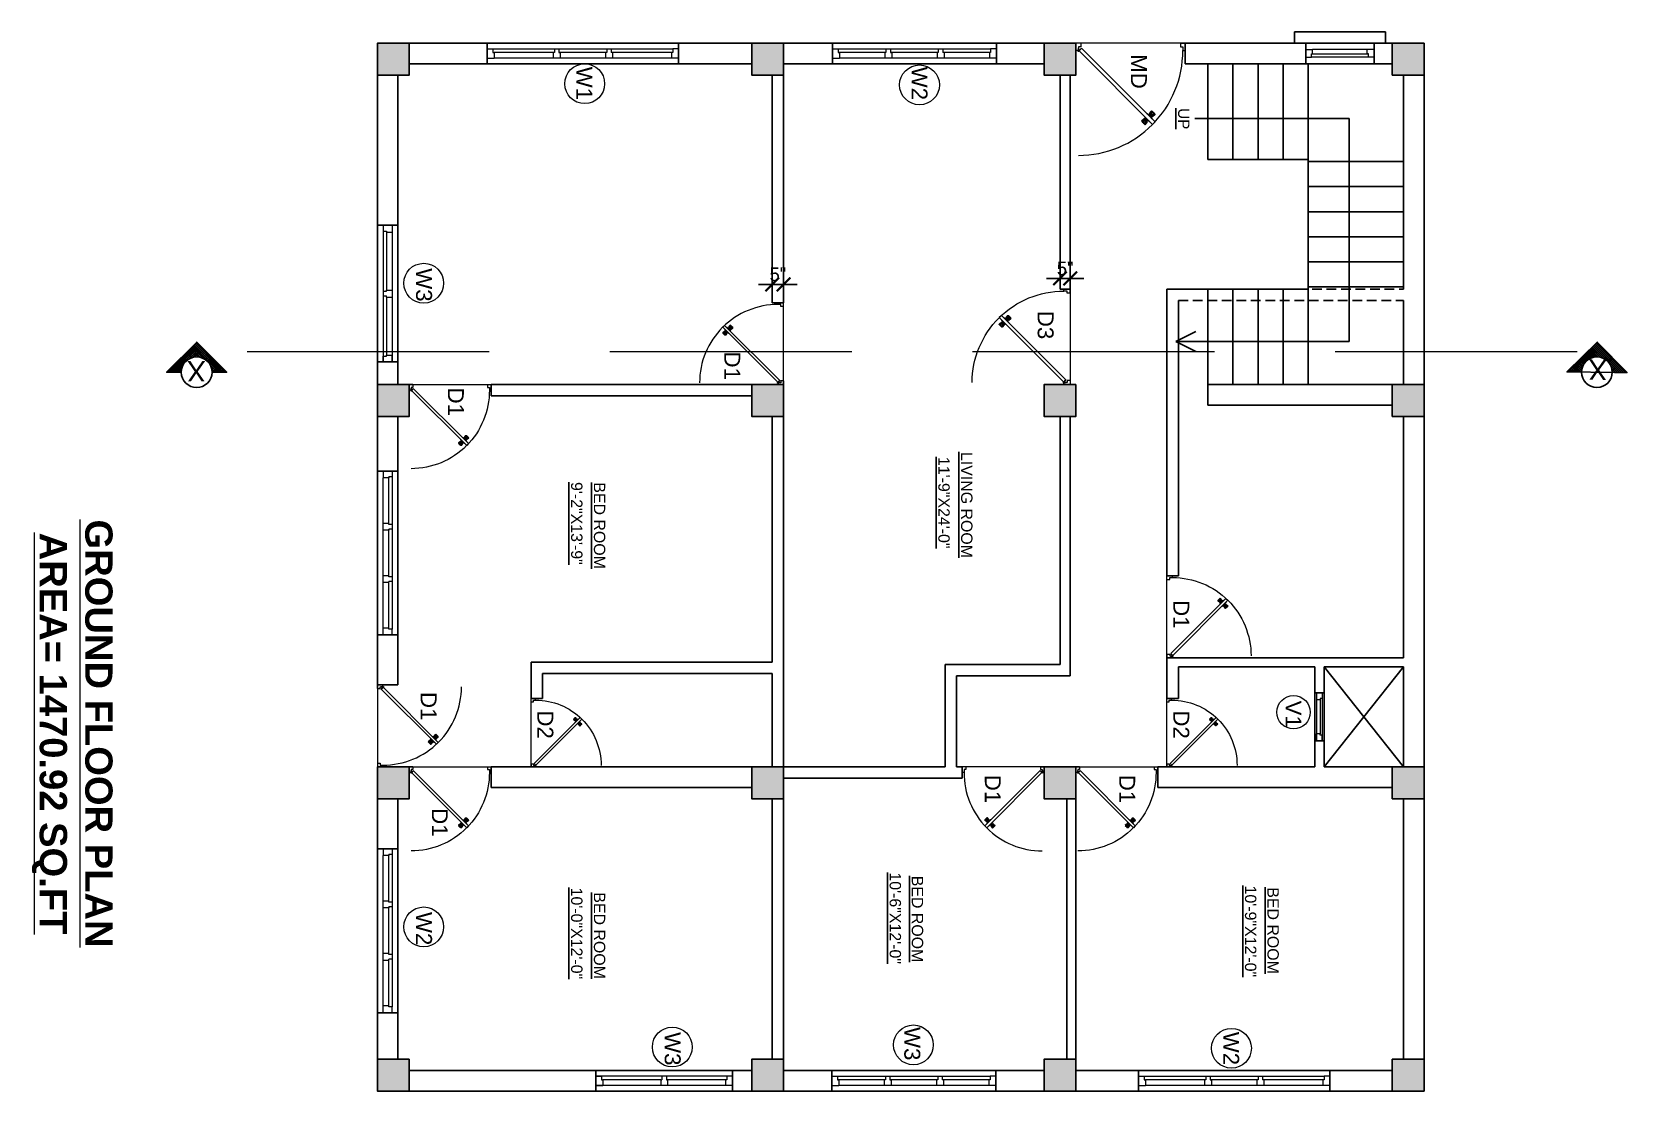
# Model space of a CAD drawing. Header units: inches. Extents: x 1397 to 20304, y -27267 to -746.
# Drawn here: x 18071 to 18772, y -20070 to -19605 of the extents above; entities that cross this region are included whole.
import ezdxf

# ---------------------------------------------------------------- set-up
doc = ezdxf.new("R2010")
doc.units = ezdxf.units.IN
doc.header["$LTSCALE"] = 17
doc.header["$MEASUREMENT"] = 0
doc.linetypes.add('21_FP_00$0$HIDDEN', pattern=[0.375, 0.25, -0.125])
doc.linetypes.add('PHANTOM2', pattern=[1.25, 0.625, -0.125, 0.125, -0.125, 0.125, -0.125])
for name, color, linetype, lineweight in [('25 BOT BAR', 12, 'Continuous', 25), ('aa_section_line', 2, 'PHANTOM2', 13), ('DOOR & WIN', 1, 'Continuous', 25), ('OUTLINE', 1, 'Continuous', 25), ('PUERTAS', 7, 'Continuous', 9), ('TEXT', 231, 'Continuous', 20), ('WINDOW FRAME PLAN', 162, 'Continuous', 18)]:
    doc.layers.add(name, color=color, linetype=linetype, lineweight=lineweight)
doc.layers.add('A-Sect-Iden', color=111, linetype='Continuous')
doc.styles.add('ARCHITECTURE', font='stylu.ttf')
doc.styles.add('DIMTEXT', font='arial.ttf', dxfattribs={"height": 6})
doc.styles.add('HEADING', font='swissel.ttf')
doc.dimstyles.new('8 SCALE', dxfattribs={"dimscale": 0, "dimtxt": 6, "dimasz": 6, "dimexe": 8, "dimexo": 8, "dimgap": 1.25, "dimtad": 1, "dimdec": 0, "dimzin": 3, "dimdsep": 46, "dimlunit": 4, "dimtxsty": 'ARCHITECTURE', "dimblk": 'ARCHTICK', "dimcen": 8, "dimdle": 8, "dimclrd": 5, "dimclre": 5, "dimclrt": 7, "dimadec": 0, "dimazin": 0, "dimtfac": 0.75, "dimtdec": 0, "dimtix": 1, "dimtmove": 2, "dimatfit": 3, "dimldrblk": 'ARCHTICK', "dimfxl": 8, "dimfxlon": 1, "dimtolj": 1, "dimtzin": 0, "dimlwd": -1, "dimlwe": -1, "dimarcsym": 0})

# ---------------------------------------------------------------- blocks, each defined once
blk = doc.blocks.new('DFFDFD')
at = {"layer": 'DOOR & WIN'}
for p, q in [((-13646.78, -2252.33), (-13646.78, -2168.33)), ((-13637.78, -2168.33), (-13646.78, -2168.33)), ((-13637.78, -2168.33), (-13637.78, -2252.33)), ((-13637.78, -2252.33), (-13646.78, -2252.33)), ((-13637.78, -2252.33), (-13646.78, -2252.33))]:
    blk.add_line(p, q, dxfattribs=at)
at = {"layer": 'WINDOW FRAME PLAN'}
for p, q in [((-13644.28, -2168.33), (-13644.28, -2170.83)), ((-13644.28, -2249.83), (-13644.28, -2170.83)), ((-13644.28, -2170.83), (-13642.78, -2170.83)), ((-13642.78, -2170.83), (-13642.78, -2171.33)), ((-13642.78, -2171.33), (-13642.78, -2197.83)), ((-13642.78, -2171.33), (-13640.28, -2171.33)), ((-13640.28, -2168.33), (-13640.28, -2171.33)), ((-13640.28, -2171.33), (-13640.28, -2249.33)), ((-13644.28, -2197.83), (-13642.78, -2197.83)), ((-13644.28, -2199.83), (-13642.78, -2199.83)), ((-13642.78, -2197.33), (-13640.28, -2197.33)), ((-13642.78, -2199.83), (-13642.78, -2200.33)), ((-13642.78, -2199.83), (-13642.78, -2220.83)), ((-13642.78, -2200.33), (-13640.28, -2200.33)), ((-13644.28, -2220.83), (-13642.78, -2220.83)), ((-13642.78, -2220.33), (-13640.28, -2220.33)), ((-13642.78, -2220.83), (-13642.78, -2220.33)), ((-13644.28, -2222.83), (-13642.78, -2222.83)), ((-13642.78, -2222.83), (-13642.78, -2249.33)), ((-13642.78, -2223.33), (-13640.28, -2223.33)), ((-13644.28, -2252.33), (-13644.28, -2249.83)), ((-13644.28, -2249.83), (-13642.78, -2249.83)), ((-13642.78, -2249.33), (-13640.28, -2249.33)), ((-13642.78, -2249.83), (-13642.78, -2249.33)), ((-13640.28, -2252.33), (-13640.28, -2249.33))]:
    blk.add_line(p, q, dxfattribs=at)
blk = doc.blocks.new('3ft')
at = {"layer": 'PUERTAS', "color": 6}
for p, q in [((1.01, 2.52), (25.23, 26.74)), ((26.05, 25.92), (1.77, 1.64)), ((26.05, 25.92), (25.23, 26.74)), ((0, 2.4), (0, 0)), ((0.72, 2.4), (0, 2.4)), ((1.6, 0), (0, 0)), ((0.72, 1.52), (0.72, 2.44)), ((0.8, 1.52), (0.72, 1.52)), ((0.8, 1.52), (0.8, 2.41)), ((0.8, 1.2), (0.8, 1.52)), ((1.6, 1.2), (0.8, 1.2)), ((1.57, 1.84), (0.94, 2.47)), ((1.63, 1.89), (0.97, 2.55)), ((1.63, 1.89), (1.57, 1.84)), ((1.77, 1.64), (1.57, 1.84)), ((1.6, 0), (1.6, 1.2)), ((34.4, 0), (34.4, 1.2)), ((34.4, 1.2), (35.2, 1.2)), ((34.4, 0), (36, 0)), ((35.2, 1.2), (35.2, 2.4)), ((35.2, 2.4), (36, 2.4)), ((36, 0), (36, 2.4))]:
    blk.add_line(p, q, dxfattribs=at)
at = {"layer": 'PUERTAS', "color": 8}
for p, q in [((22.57, 24.94), (21.65, 25.68)), ((22.63, 24.99), (21.69, 25.75)), ((22.74, 25.1), (21.84, 25.9)), ((22.13, 26.28), (21.98, 26.13)), ((22.88, 25.24), (22.01, 26.06)), ((22.13, 26.28), (22.27, 26.42)), ((22.29, 26.41), (22.27, 26.42)), ((23.16, 25.52), (22.34, 26.39)), ((23.3, 25.66), (22.5, 26.56)), ((23.41, 25.77), (22.65, 26.71)), ((22.69, 24.32), (23.02, 24.83)), ((23.46, 25.83), (22.72, 26.75)), ((22.95, 24.96), (22.84, 25.07)), ((22.98, 24.99), (22.86, 25.1)), ((23.03, 25.04), (22.91, 25.15)), ((22.91, 24.53), (23.1, 24.91)), ((23.11, 25.12), (22.99, 25.23)), ((23.13, 24.76), (23.18, 24.99)), ((23.28, 25.3), (23.17, 25.41)), ((23.36, 25.37), (23.25, 25.49)), ((23.31, 24.94), (23.28, 25.08)), ((23.41, 25.43), (23.3, 25.54)), ((23.46, 25.09), (23.32, 25.13)), ((23.44, 25.45), (23.33, 25.56)), ((23.64, 25.27), (23.41, 25.22)), ((23.87, 25.49), (23.49, 25.3)), ((24.08, 25.71), (23.57, 25.38)), ((23.63, 23.38), (24.14, 23.72)), ((23.84, 23.6), (24.22, 23.79)), ((24.07, 23.82), (24.3, 23.88)), ((24.25, 24), (24.39, 23.97)), ((24.25, 23.26), (24.99, 22.34)), ((24.27, 23.64), (24.38, 23.53)), ((24.3, 23.67), (24.41, 23.56)), ((24.3, 23.32), (25.06, 22.38)), ((24.35, 23.72), (24.46, 23.61)), ((24.4, 24.15), (24.43, 24.01)), ((24.41, 23.43), (25.2, 22.53)), ((24.43, 23.8), (24.54, 23.69)), ((24.58, 24.33), (24.52, 24.1)), ((24.55, 23.57), (25.37, 22.7)), ((24.6, 23.97), (24.72, 23.86)), ((24.8, 24.56), (24.61, 24.18)), ((25.02, 24.77), (24.68, 24.26)), ((24.68, 24.05), (24.79, 23.94)), ((24.73, 24.1), (24.85, 23.99)), ((24.76, 24.13), (24.87, 24.02)), ((24.83, 23.85), (25.7, 23.03)), ((24.97, 23.99), (25.87, 23.2)), ((25.08, 24.1), (26.02, 23.34)), ((25.14, 24.15), (26.06, 23.41)), ((25.58, 22.82), (25.43, 22.67)), ((25.58, 22.82), (25.73, 22.97)), ((25.72, 22.98), (25.73, 22.97)), ((0, 0), (36, 0))]:
    blk.add_line(p, q, dxfattribs=at)
at = {"layer": 'PUERTAS', "color": 1}
for p, q in [((21.67, 25.73), (22.17, 26.23)), ((22.49, 24.95), (21.67, 25.61)), ((21.7, 25.82), (22.14, 26.26)), ((21.73, 25.79), (21.7, 25.82)), ((22.58, 26.7), (22.14, 26.26)), ((22.67, 26.73), (22.17, 26.23)), ((22.61, 26.67), (22.58, 26.7)), ((22.6, 24.96), (23.02, 25.38)), ((22.61, 24.25), (22.92, 24.72)), ((22.62, 24.13), (22.61, 24.14)), ((22.7, 25.07), (22.71, 25.06)), ((23.45, 25.91), (22.79, 26.73)), ((22.82, 25.06), (23.08, 25.32)), ((22.94, 24.95), (22.83, 25.07)), ((22.92, 24.72), (22.92, 24.72)), ((22.93, 24.94), (23.19, 25.21)), ((22.93, 24.84), (22.93, 24.83)), ((23.44, 25.81), (23.02, 25.38)), ((23.34, 25.58), (23.08, 25.32)), ((23.46, 25.47), (23.19, 25.21)), ((23.33, 25.7), (23.34, 25.69)), ((23.45, 25.46), (23.33, 25.57)), ((23.44, 23.31), (23.45, 23.3)), ((23.56, 23.3), (24.03, 23.61)), ((23.57, 25.47), (23.57, 25.47)), ((24.15, 25.79), (23.68, 25.48)), ((23.68, 25.48), (23.68, 25.48)), ((24.03, 23.61), (24.03, 23.62)), ((24.14, 23.62), (24.14, 23.62)), ((24.25, 23.62), (24.51, 23.89)), ((24.27, 25.78), (24.26, 25.79)), ((24.26, 23.29), (24.69, 23.71)), ((24.26, 23.63), (24.37, 23.52)), ((24.26, 23.18), (24.92, 22.37)), ((24.37, 23.52), (24.63, 23.77)), ((24.37, 23.4), (24.37, 23.4)), ((24.78, 24.15), (24.51, 23.89)), ((24.89, 24.03), (24.63, 23.77)), ((25.11, 24.14), (24.69, 23.71)), ((24.77, 24.14), (24.88, 24.03)), ((24.79, 24.38), (24.78, 24.37)), ((24.78, 24.26), (24.78, 24.26)), ((25.1, 24.84), (24.79, 24.38)), ((25, 24.03), (25, 24.03)), ((25.04, 22.36), (25.54, 22.86)), ((25.09, 24.96), (25.1, 24.95)), ((25.1, 22.42), (25.13, 22.39)), ((25.13, 22.39), (25.57, 22.83)), ((25.22, 24.14), (26.03, 23.48)), ((26.04, 23.37), (25.54, 22.86)), ((26.01, 23.27), (25.57, 22.83)), ((25.98, 23.3), (26.01, 23.27))]:
    blk.add_line(p, q, dxfattribs=at)
at = {"layer": 'PUERTAS', "color": 2}
for p, q in [((21.99, 26.11), (21.98, 26.13)), ((25.42, 22.68), (25.43, 22.67))]:
    blk.add_line(p, q, dxfattribs=at)
at = {"layer": 'PUERTAS', "color": 6}
for radius in [0.155, 0.0752]:
    blk.add_circle((0.82, 2.56), radius, dxfattribs=at)
blk.add_arc((0.82, 2.56), 34.38, 359.72845, 90.03333, dxfattribs=at)
at = {"layer": 'PUERTAS', "color": 1}
for centre, start, end in [((22.54, 25.01), 231.07637, 315), ((22.67, 24.2), 135, 225), ((22.73, 26.68), 38.92363, 135), ((22.77, 25.12), 225, 315), ((22.99, 24.89), 135, 219.74275), ((22.87, 24.78), 315, 39.74275), ((23.28, 25.63), 315, 45), ((23.39, 25.86), 315, 38.92363), ((23.51, 23.36), 225, 315), ((23.51, 25.41), 50.25725, 135), ((23.62, 25.53), 230.25725, 315), ((24.09, 23.56), 50.25725, 135), ((24.2, 23.68), 230.25725, 315), ((24.2, 25.73), 45, 135), ((24.32, 23.23), 135, 218.92363), ((24.42, 23.46), 135, 225), ((24.84, 24.31), 135, 219.74275), ((24.72, 24.21), 315, 39.74275), ((24.94, 23.98), 45, 135), ((24.98, 22.42), 218.92363, 315), ((25.04, 24.89), 315, 45), ((25.17, 24.08), 51.07637, 135), ((25.98, 23.42), 315, 51.07637)]:
    blk.add_arc(centre, 0.08, start, end, dxfattribs=at)
blk = doc.blocks.new('*U2802')
at = {"color": 3, "xscale": -1}
blk.add_blockref('3ft', (42, 0), dxfattribs=at)
blk = doc.blocks.new('ffddd')
at = {"layer": 'DOOR & WIN'}
for p, q in [((-13345.31, -2388.07), (-13345.31, -2316.07)), ((-13336.31, -2316.07), (-13345.31, -2316.07)), ((-13336.31, -2316.07), (-13336.31, -2388.07)), ((-13336.31, -2388.07), (-13345.31, -2388.07)), ((-13336.31, -2388.07), (-13345.31, -2388.07))]:
    blk.add_line(p, q, dxfattribs=at)
at = {"layer": 'WINDOW FRAME PLAN'}
for p, q in [((-13342.81, -2316.07), (-13342.81, -2318.57)), ((-13342.81, -2385.57), (-13342.81, -2318.57)), ((-13342.81, -2318.57), (-13341.31, -2318.57)), ((-13341.31, -2318.57), (-13341.31, -2319.07)), ((-13341.31, -2319.07), (-13341.31, -2339.57)), ((-13341.31, -2319.07), (-13338.81, -2319.07)), ((-13338.81, -2316.07), (-13338.81, -2319.07)), ((-13338.81, -2319.07), (-13338.81, -2385.07)), ((-13342.81, -2339.57), (-13341.31, -2339.57)), ((-13341.31, -2339.07), (-13338.81, -2339.07)), ((-13342.81, -2341.57), (-13341.31, -2341.57)), ((-13341.31, -2341.57), (-13341.31, -2342.07)), ((-13341.31, -2341.57), (-13341.31, -2362.57)), ((-13341.31, -2342.07), (-13338.81, -2342.07)), ((-13341.31, -2362.07), (-13338.81, -2362.07)), ((-13341.31, -2362.57), (-13341.31, -2362.07)), ((-13342.81, -2362.57), (-13341.31, -2362.57)), ((-13342.81, -2364.57), (-13341.31, -2364.57)), ((-13341.31, -2364.57), (-13341.31, -2385.57)), ((-13341.31, -2365.07), (-13338.81, -2365.07)), ((-13342.81, -2388.07), (-13342.81, -2385.57)), ((-13342.81, -2385.57), (-13341.31, -2385.57)), ((-13341.31, -2385.07), (-13338.81, -2385.07)), ((-13341.31, -2385.57), (-13341.31, -2385.07)), ((-13338.81, -2388.07), (-13338.81, -2385.07))]:
    blk.add_line(p, q, dxfattribs=at)
blk = doc.blocks.new('*U3029')
at = {"layer": 'PUERTAS', "color": 2}
for p, q in [((11.61, 30.24), (12.57, 31.2)), ((40.83, 2.94), (12.57, 31.2)), ((11.61, 30.24), (39.94, 1.92)), ((12.35, 26.47), (12.33, 26.45)), ((16.34, 30.46), (16.36, 30.48)), ((0, 0), (0, 2.8)), ((0.93, 2.8), (0, 2.8)), ((1.87, 0), (0, 0)), ((0.93, 1.4), (0.93, 2.8)), ((1.87, 1.4), (0.93, 1.4)), ((1.87, 0), (1.87, 1.4)), ((39.94, 1.92), (40.16, 2.14)), ((40.1, 2.21), (40.86, 2.97)), ((40.1, 2.21), (40.16, 2.14)), ((40.13, 0), (40.13, 1.4)), ((40.13, 1.4), (41.07, 1.4)), ((40.13, 0), (42, 0)), ((40.16, 2.14), (40.9, 2.88)), ((41.07, 1.77), (41.07, 2.81)), ((41.07, 1.4), (41.07, 1.77)), ((41.07, 1.77), (41.16, 1.77)), ((41.16, 1.77), (41.16, 2.85)), ((41.16, 2.8), (42, 2.8)), ((42, 2.8), (42, 0))]:
    blk.add_line(p, q, dxfattribs=at)
at = {"layer": 'PUERTAS', "color": 8}
for p, q in [((14.63, 30.14), (15.5, 31.21)), ((14.69, 30.07), (15.57, 31.16)), ((14.82, 29.94), (15.74, 30.99)), ((14.98, 29.77), (15.94, 30.79)), ((15.99, 30.81), (16.01, 30.83)), ((16.19, 30.65), (16.01, 30.83)), ((12.67, 28.18), (11.59, 27.31)), ((12.74, 28.12), (11.65, 27.23)), ((12.87, 27.99), (11.82, 27.06)), ((12, 26.81), (11.98, 26.79)), ((12.15, 26.62), (11.98, 26.79)), ((13.04, 27.82), (12.01, 26.87)), ((12.15, 26.62), (12.33, 26.45)), ((13.36, 27.5), (12.4, 26.48)), ((13.52, 27.34), (12.6, 26.28)), ((13.65, 27.21), (12.77, 26.11)), ((12.82, 28.9), (13.2, 28.3)), ((13.71, 27.14), (12.84, 26.06)), ((13.12, 28.15), (12.99, 28.02)), ((13.14, 28.12), (13.01, 27.99)), ((13.06, 28.65), (13.29, 28.21)), ((13.2, 28.06), (13.07, 27.93)), ((13.3, 27.97), (13.17, 27.84)), ((13.33, 28.39), (13.39, 28.12)), ((13.5, 27.76), (13.37, 27.63)), ((13.59, 27.67), (13.46, 27.54)), ((13.54, 28.18), (13.49, 28.01)), ((13.65, 27.61), (13.52, 27.48)), ((13.71, 28), (13.54, 27.96)), ((13.68, 27.58), (13.55, 27.45)), ((13.92, 27.79), (13.65, 27.86)), ((14.18, 27.53), (13.75, 27.76)), ((14.43, 27.28), (13.83, 27.67)), ((13.91, 29.99), (14.5, 29.61)), ((14.16, 29.74), (14.59, 29.52)), ((14.42, 29.48), (14.69, 29.42)), ((14.63, 29.27), (14.8, 29.31)), ((14.66, 29.69), (14.79, 29.82)), ((14.68, 29.66), (14.82, 29.79)), ((14.74, 29.6), (14.87, 29.73)), ((14.8, 29.09), (14.85, 29.26)), ((14.84, 29.51), (14.97, 29.64)), ((15.01, 28.89), (14.95, 29.16)), ((15.04, 29.3), (15.17, 29.43)), ((15.28, 28.62), (15.05, 29.06)), ((15.14, 29.21), (15.27, 29.34)), ((15.52, 28.37), (15.14, 28.97)), ((15.2, 29.15), (15.33, 29.28)), ((15.22, 29.12), (15.35, 29.25)), ((15.31, 29.45), (16.33, 30.41)), ((15.47, 29.29), (16.52, 30.21)), ((15.6, 29.16), (16.69, 30.04)), ((15.67, 29.09), (16.75, 29.96)), ((16.19, 30.65), (16.36, 30.48)), ((0, 0), (42, 0))]:
    blk.add_line(p, q, dxfattribs=at)
at = {"layer": 'PUERTAS', "color": 1}
for p, q in [((14.64, 30.23), (15.41, 31.18)), ((15.55, 31.19), (16.13, 30.6)), ((15.62, 31.12), (15.65, 31.15)), ((15.65, 31.15), (16.17, 30.63)), ((11.62, 27.26), (12.21, 26.67)), ((12.58, 28.16), (11.63, 27.4)), ((11.69, 27.19), (11.66, 27.15)), ((11.66, 27.15), (12.17, 26.64)), ((12.69, 26.12), (12.17, 26.64)), ((12.79, 26.09), (12.21, 26.67)), ((12.72, 26.16), (12.69, 26.12)), ((12.7, 28.16), (13.2, 27.66)), ((12.73, 29.12), (12.72, 29.11)), ((12.72, 28.98), (13.08, 28.44)), ((12.83, 28.03), (12.84, 28.04)), ((13.7, 27.04), (12.93, 26.09)), ((12.97, 28.04), (13.27, 27.74)), ((13.11, 28.16), (12.98, 28.03)), ((13.08, 28.44), (13.08, 28.43)), ((13.09, 28.3), (13.09, 28.3)), ((13.09, 28.17), (13.4, 27.87)), ((13.69, 27.17), (13.2, 27.66)), ((13.57, 27.43), (13.27, 27.74)), ((13.71, 27.56), (13.4, 27.87)), ((13.69, 27.57), (13.56, 27.44)), ((13.56, 27.3), (13.57, 27.3)), ((13.69, 30.08), (13.7, 30.09)), ((13.83, 30.09), (14.37, 29.73)), ((13.83, 27.55), (13.84, 27.56)), ((13.97, 27.54), (13.96, 27.55)), ((14.51, 27.19), (13.97, 27.54)), ((14.37, 29.73), (14.38, 29.72)), ((14.51, 29.72), (14.5, 29.72)), ((14.63, 29.71), (14.94, 29.41)), ((14.65, 27.2), (14.64, 27.19)), ((14.65, 30.11), (15.14, 29.61)), ((14.65, 29.7), (14.78, 29.83)), ((14.78, 29.98), (14.77, 29.97)), ((14.77, 29.84), (15.07, 29.54)), ((15.25, 29.1), (14.94, 29.41)), ((15.37, 29.24), (15.07, 29.54)), ((15.64, 29.12), (15.14, 29.61)), ((15.23, 29.11), (15.36, 29.24)), ((15.25, 28.97), (15.25, 28.97)), ((15.26, 28.84), (15.25, 28.84)), ((15.62, 28.3), (15.26, 28.84)), ((15.51, 29.24), (15.5, 29.24)), ((15.61, 28.15), (15.62, 28.16)), ((15.76, 29.11), (16.71, 29.88)), ((16.72, 30.01), (16.13, 30.6)), ((16.68, 30.12), (16.17, 30.63)), ((16.65, 30.09), (16.68, 30.12))]:
    blk.add_line(p, q, dxfattribs=at)
at = {"layer": 'PUERTAS', "color": 2}
for radius in [0.181, 0.0878]:
    blk.add_circle((41.04, 2.99), radius, dxfattribs=at)
at = {"layer": 'PUERTAS', "color": 8}
blk.add_arc((41.04, 2.99), 40.11, 89.96667, 180.27155, dxfattribs=at)
at = {"layer": 'PUERTAS', "color": 1}
for centre, start, end in [((15.48, 31.12), 45, 141.07637), ((11.69, 27.33), 128.92363, 225), ((12.63, 28.09), 45, 128.92363), ((12.79, 29.04), 135, 225), ((12.86, 26.15), 225, 321.07637), ((12.9, 27.97), 45, 135), ((13.16, 28.24), 140.25725, 225), ((13.02, 28.36), 320.25725, 45), ((13.5, 27.37), 315, 45), ((13.62, 27.1), 321.07637, 45), ((13.76, 30.02), 45, 135), ((13.77, 27.63), 225, 309.74275), ((13.9, 27.49), 45, 129.74275), ((14.44, 29.79), 225, 309.74275), ((14.57, 29.65), 45, 129.74275), ((14.58, 27.25), 225, 315), ((14.71, 30.17), 141.07637, 225), ((14.84, 29.91), 135, 225), ((15.32, 28.91), 140.25725, 225), ((15.18, 29.03), 320.25725, 45), ((15.44, 29.3), 225, 315), ((15.55, 28.23), 315, 45), ((15.7, 29.18), 225, 308.92363)]:
    blk.add_arc(centre, 0.0933, start, end, dxfattribs=at)
blk = doc.blocks.new('*U3030')
at = {"color": 3}
blk.add_blockref('3ft', (0, 0), dxfattribs=at)
blk = doc.blocks.new('2ft6in')
at = {"layer": 'PUERTAS', "color": 2}
for p, q in [((0.84, 2.1), (21.02, 22.28)), ((21.71, 21.6), (1.47, 1.37)), ((18.33, 21.76), (18.31, 21.77)), ((21.71, 21.6), (21.02, 22.28)), ((21.18, 18.9), (21.2, 18.89)), ((0, 2), (0, 0)), ((0.6, 2), (0, 2)), ((1.33, 0), (0, 0)), ((0.6, 1.26), (0.6, 2.04)), ((0.67, 1.26), (0.6, 1.26)), ((0.67, 1.26), (0.67, 2.01)), ((0.67, 1), (0.67, 1.26)), ((1.33, 1), (0.67, 1)), ((1.31, 1.53), (0.79, 2.06)), ((1.36, 1.58), (0.81, 2.12)), ((1.36, 1.58), (1.31, 1.53)), ((1.47, 1.37), (1.31, 1.53)), ((1.33, 0), (1.33, 1)), ((28.67, 0), (28.67, 1)), ((28.67, 1), (29.33, 1)), ((28.67, 0), (30, 0)), ((29.33, 1), (29.33, 2)), ((29.33, 2), (30, 2)), ((30, 0), (30, 2))]:
    blk.add_line(p, q, dxfattribs=at)
at = {"layer": 'PUERTAS', "color": 8}
for p, q in [((18.81, 20.78), (18.04, 21.4)), ((18.86, 20.83), (18.08, 21.46)), ((18.95, 20.92), (18.2, 21.58)), ((18.44, 21.9), (18.31, 21.77)), ((19.07, 21.03), (18.34, 21.72)), ((18.44, 21.9), (18.56, 22.02)), ((18.58, 22.01), (18.56, 22.02)), ((19.3, 21.26), (18.61, 22)), ((19.42, 21.38), (18.75, 22.14)), ((19.51, 21.48), (18.88, 22.26)), ((19.55, 21.53), (18.93, 22.3)), ((19.4, 21.08), (19.31, 21.17)), ((19.47, 21.15), (19.38, 21.24)), ((19.51, 21.19), (19.42, 21.28)), ((19.53, 21.21), (19.44, 21.3)), ((19.7, 21.06), (19.51, 21.01)), ((19.89, 21.24), (19.58, 21.08)), ((20.07, 21.42), (19.64, 21.15)), ((18.91, 20.27), (19.19, 20.69)), ((19.13, 20.8), (19.03, 20.9)), ((19.15, 20.82), (19.05, 20.92)), ((19.09, 20.44), (19.25, 20.76)), ((19.19, 20.87), (19.1, 20.96)), ((19.25, 20.93), (19.16, 21.02)), ((19.28, 20.63), (19.32, 20.83)), ((19.43, 20.78), (19.4, 20.9)), ((19.55, 20.91), (19.43, 20.94)), ((19.69, 19.49), (20.12, 19.76)), ((19.87, 19.67), (20.18, 19.83)), ((20.06, 19.85), (20.25, 19.9)), ((20.21, 20), (20.33, 19.97)), ((20.21, 19.38), (20.83, 18.61)), ((20.23, 19.7), (20.32, 19.61)), ((20.25, 19.72), (20.34, 19.63)), ((20.25, 19.43), (20.88, 18.65)), ((20.29, 19.76), (20.38, 19.67)), ((20.33, 20.13), (20.36, 20.01)), ((20.34, 19.53), (21, 18.77)), ((20.36, 19.83), (20.45, 19.74)), ((20.48, 20.28), (20.44, 20.08)), ((20.46, 19.64), (21.14, 18.91)), ((20.5, 19.98), (20.6, 19.89)), ((20.67, 20.47), (20.51, 20.15)), ((20.85, 20.64), (20.57, 20.22)), ((20.57, 20.04), (20.66, 19.95)), ((20.61, 20.09), (20.7, 19.99)), ((20.63, 20.11), (20.72, 20.01)), ((20.69, 19.87), (21.42, 19.19)), ((20.81, 19.99), (21.56, 19.33)), ((20.9, 20.08), (21.68, 19.45)), ((20.95, 20.13), (21.72, 19.51)), ((21.32, 19.01), (21.2, 18.89)), ((21.32, 19.01), (21.44, 19.14)), ((21.43, 19.15), (21.44, 19.14)), ((0, 0), (30, 0))]:
    blk.add_line(p, q, dxfattribs=at)
at = {"layer": 'PUERTAS', "color": 1}
for p, q in [((18.06, 21.44), (18.48, 21.86)), ((18.74, 20.79), (18.06, 21.34)), ((18.08, 21.51), (18.45, 21.88)), ((18.11, 21.49), (18.08, 21.51)), ((18.82, 22.25), (18.45, 21.88)), ((18.9, 22.28), (18.48, 21.86)), ((18.84, 22.23), (18.82, 22.25)), ((18.83, 20.8), (19.18, 21.15)), ((19.54, 21.59), (18.99, 22.27)), ((19.02, 20.88), (19.24, 21.1)), ((19.54, 21.5), (19.18, 21.15)), ((19.45, 21.31), (19.24, 21.1)), ((19.55, 21.22), (19.33, 21.01)), ((19.45, 21.41), (19.45, 21.41)), ((19.54, 21.22), (19.45, 21.31)), ((19.64, 21.23), (19.64, 21.23)), ((19.74, 21.24), (19.73, 21.23)), ((20.12, 21.49), (19.74, 21.24)), ((20.22, 21.48), (20.22, 21.49)), ((18.84, 20.21), (19.1, 20.6)), ((18.85, 20.11), (18.84, 20.12)), ((18.92, 20.89), (18.93, 20.88)), ((19.12, 20.8), (19.03, 20.89)), ((19.1, 20.7), (19.11, 20.69)), ((19.1, 20.6), (19.1, 20.6)), ((19.11, 20.79), (19.33, 21.01)), ((19.53, 19.43), (19.54, 19.42)), ((19.64, 19.42), (20.02, 19.67)), ((20.02, 19.67), (20.03, 19.68)), ((20.12, 19.68), (20.12, 19.68)), ((20.21, 19.69), (20.43, 19.9)), ((20.22, 19.41), (20.57, 19.76)), ((20.22, 19.69), (20.31, 19.6)), ((20.22, 19.32), (20.76, 18.64)), ((20.31, 19.6), (20.52, 19.81)), ((20.31, 19.5), (20.31, 19.5)), ((20.65, 20.12), (20.43, 19.9)), ((20.74, 20.03), (20.52, 19.81)), ((20.93, 20.11), (20.57, 19.76)), ((20.64, 20.11), (20.73, 20.02)), ((20.66, 20.31), (20.65, 20.31)), ((20.65, 20.21), (20.65, 20.22)), ((20.91, 20.7), (20.66, 20.31)), ((20.84, 20.02), (20.83, 20.03)), ((20.86, 18.63), (21.28, 19.05)), ((20.91, 20.8), (20.91, 20.79)), ((20.91, 18.68), (20.94, 18.66)), ((20.94, 18.66), (21.31, 19.03)), ((21.02, 20.12), (21.7, 19.57)), ((21.7, 19.47), (21.28, 19.05)), ((21.67, 19.4), (21.31, 19.03)), ((21.65, 19.42), (21.67, 19.4))]:
    blk.add_line(p, q, dxfattribs=at)
at = {"layer": 'PUERTAS', "color": 2}
for radius in [0.129, 0.0627]:
    blk.add_circle((0.68, 2.14), radius, dxfattribs=at)
at = {"layer": 'PUERTAS', "color": 8}
blk.add_arc((0.68, 2.14), 28.65, 359.72845, 90.03333, dxfattribs=at)
at = {"layer": 'PUERTAS', "color": 1}
for centre, start, end in [((18.94, 22.23), 38.92363, 135), ((19.4, 21.36), 315, 45), ((19.49, 21.55), 315, 38.92363), ((19.6, 21.18), 50.25725, 135), ((19.68, 21.28), 230.25725, 315), ((20.17, 21.44), 45, 135), ((18.78, 20.84), 231.07637, 315), ((18.89, 20.16), 135, 225), ((18.97, 20.93), 225, 315), ((19.16, 20.74), 135, 219.74275), ((19.06, 20.65), 315, 39.74275), ((19.59, 19.47), 225, 315), ((20.07, 19.63), 50.25725, 135), ((20.16, 19.73), 230.25725, 315), ((20.27, 19.36), 135, 218.92363), ((20.35, 19.55), 135, 225), ((20.7, 20.26), 135, 219.74275), ((20.6, 20.17), 315, 39.74275), ((20.78, 19.98), 45, 135), ((20.82, 18.68), 218.92363, 315), ((20.87, 20.75), 315, 45), ((20.98, 20.07), 51.07637, 135), ((21.65, 19.52), 315, 51.07637)]:
    blk.add_arc(centre, 0.0667, start, end, dxfattribs=at)
blk = doc.blocks.new('*U2794')
at = {"color": 3, "xscale": -1}
blk.add_blockref('2ft6in', (42, 0), dxfattribs=at)
blk = doc.blocks.new("5'")
at = {"layer": 'WINDOW FRAME PLAN'}
for p, q in [((10026.35, -7897.24), (10086.35, -7897.24)), ((10026.35, -7897.24), (10026.35, -7901.24)), ((10026.35, -7897.24), (10029.35, -7897.24)), ((10028.85, -7901.24), (10028.85, -7899.74)), ((10028.85, -7899.74), (10029.35, -7899.74)), ((10029.35, -7899.74), (10029.35, -7897.24)), ((10029.35, -7899.74), (10054.85, -7899.74)), ((10054.85, -7899.74), (10054.85, -7897.24)), ((10054.85, -7897.24), (10057.85, -7897.24)), ((10055.35, -7899.74), (10054.85, -7899.74)), ((10055.35, -7901.24), (10055.35, -7899.74)), ((10057.35, -7901.24), (10057.35, -7899.74)), ((10057.85, -7899.74), (10057.35, -7899.74)), ((10057.85, -7899.74), (10057.85, -7897.24)), ((10057.85, -7899.74), (10083.35, -7899.74)), ((10086.35, -7897.24), (10083.35, -7897.24)), ((10083.35, -7899.74), (10083.35, -7897.24)), ((10083.85, -7899.74), (10083.35, -7899.74)), ((10083.85, -7901.24), (10083.85, -7899.74)), ((10086.35, -7897.24), (10086.35, -7901.24)), ((10026.35, -7901.24), (10086.35, -7901.24)), ((10026.35, -7901.24), (10028.85, -7901.24)), ((10086.35, -7901.24), (10083.85, -7901.24))]:
    blk.add_line(p, q, dxfattribs=at)
blk = doc.blocks.new('_ArchTick')
at = {"color": 0, "linetype": 'ByBlock', "const_width": 0.15}
blk.add_lwpolyline([(-0.5, -0.5), (0.5, 0.5)], dxfattribs=at)
blk = doc.blocks.new('*D3105')
at = {"layer": '25 BOT BAR', "color": 5, "transparency": 16777216}
for p, q in [((18396.23, -19715.85), (18396.23, -19707.79)), ((18401.23, -19715.85), (18401.23, -19707.79)), ((18396.23, -19715.79), (18390.23, -19715.79)), ((18401.23, -19715.79), (18396.23, -19715.79)), ((18401.23, -19715.79), (18407.23, -19715.79))]:
    blk.add_line(p, q, dxfattribs=at)
at = {"layer": 'Defpoints', "color": 0, "transparency": 16777216}
for p in [(18396.23, -19715.79), (18396.23, -19723.85), (18401.23, -19723.85)]:
    blk.add_point(p, dxfattribs=at)
at = {"layer": '25 BOT BAR', "color": 5, "transparency": 16777216, "xscale": 6, "yscale": 6, "zscale": 6}
blk.add_blockref('_ArchTick', (18396.23, -19715.79), dxfattribs=at)
at = {"layer": '25 BOT BAR', "color": 5, "transparency": 16777216, "xscale": 6, "yscale": 6, "zscale": 6, "rotation": 180}
blk.add_blockref('_ArchTick', (18401.23, -19715.79), dxfattribs=at)
at = {"layer": '25 BOT BAR', "color": 7, "transparency": 16777216, "insert": (18398.73, -19711.41), "char_height": 6, "attachment_point": 5, "style": 'ARCHITECTURE'}
blk.add_mtext('\\A1;5"', dxfattribs=at)
blk = doc.blocks.new('*D3106')
at = {"layer": '25 BOT BAR', "color": 5, "transparency": 16777216}
for p, q in [((18522.71, -19713.17), (18522.71, -19705.17)), ((18527.21, -19713.17), (18527.21, -19705.17)), ((18522.71, -19713.17), (18516.71, -19713.17)), ((18527.21, -19713.17), (18522.71, -19713.17)), ((18527.21, -19713.17), (18533.21, -19713.17))]:
    blk.add_line(p, q, dxfattribs=at)
at = {"layer": 'Defpoints', "color": 0, "transparency": 16777216}
for p in [(18522.71, -19713.17), (18522.71, -19717.85), (18527.21, -19717.85)]:
    blk.add_point(p, dxfattribs=at)
at = {"layer": '25 BOT BAR', "color": 5, "transparency": 16777216, "xscale": 6, "yscale": 6, "zscale": 6}
blk.add_blockref('_ArchTick', (18522.71, -19713.17), dxfattribs=at)
at = {"layer": '25 BOT BAR', "color": 5, "transparency": 16777216, "xscale": 6, "yscale": 6, "zscale": 6, "rotation": 180}
blk.add_blockref('_ArchTick', (18527.21, -19713.17), dxfattribs=at)
at = {"layer": '25 BOT BAR', "color": 7, "transparency": 16777216, "insert": (18524.96, -19708.79), "char_height": 6, "attachment_point": 5, "style": 'ARCHITECTURE'}
blk.add_mtext('\\A1;5"', dxfattribs=at)

msp = doc.modelspace()

# ---------------------------------------------------------------- hatches: boundary and pattern name
at = {"layer": 'A-Sect-Iden', "ltscale": 0.5}
h = msp.add_hatch(dxfattribs=at)
h.set_pattern_fill('ANSI37', color=2, scale=5, angle=270, style=0)
h.set_pattern_definition([(315, (11961.76286, 6094.66686), (0.441941738, 0.441941738), []), (45, (11961.76286, 6094.66686), (-0.441941738, 0.441941738), [])])
h.paths.add_polyline_path([(18136.53, -19754.41), (18130.04, -19754.41), (18143.28, -19741.17), (18156.52, -19754.41), (18150.03, -19754.41, 1)])
h = msp.add_hatch(dxfattribs=at)
h.set_pattern_fill('ANSI37', color=2, scale=5, angle=270, style=0)
h.set_pattern_definition([(315, (12577.1368, 6094.69147), (0.441941738, 0.441941738), []), (45, (12577.1368, 6094.69147), (-0.441941738, 0.441941738), [])])
h.paths.add_polyline_path([(18751.9, -19754.31), (18745.41, -19754.25), (18758.79, -19741.14), (18771.9, -19754.52), (18765.4, -19754.45, 1)])
at = {"layer": 'DOOR & WIN'}
h = msp.add_hatch(color=256, dxfattribs=at)
h.dxf.hatch_style = 1
h.paths.add_polyline_path([(18236.71, -19623.85), (18236.71, -19609.85), (18222.71, -19609.85), (18222.71, -19623.85)])
h = msp.add_hatch(color=256, dxfattribs=at)
h.dxf.hatch_style = 1
h.paths.add_polyline_path([(18401.23, -19623.85), (18401.23, -19609.85), (18387.23, -19609.85), (18387.23, -19623.85)])
h = msp.add_hatch(color=256, dxfattribs=at)
h.dxf.hatch_style = 1
h.paths.add_polyline_path([(18529.71, -19623.85), (18529.71, -19609.85), (18515.71, -19609.85), (18515.71, -19623.85)])
h = msp.add_hatch(color=256, dxfattribs=at)
h.dxf.hatch_style = 1
h.paths.add_polyline_path([(18682.71, -19623.85), (18682.71, -19609.85), (18668.71, -19609.85), (18668.71, -19623.85)])
h = msp.add_hatch(color=256, dxfattribs=at)
h.dxf.hatch_style = 1
h.paths.add_polyline_path([(18236.71, -19773.85), (18236.71, -19759.85), (18222.71, -19759.85), (18222.71, -19773.85)])
h = msp.add_hatch(color=256, dxfattribs=at)
h.dxf.hatch_style = 1
h.paths.add_polyline_path([(18401.23, -19773.85), (18401.23, -19759.85), (18387.23, -19759.85), (18387.23, -19773.85)])
h = msp.add_hatch(color=256, dxfattribs=at)
h.dxf.hatch_style = 1
h.paths.add_polyline_path([(18529.71, -19773.85), (18529.71, -19759.85), (18515.71, -19759.85), (18515.71, -19773.85)])
h = msp.add_hatch(color=256, dxfattribs=at)
h.dxf.hatch_style = 1
h.paths.add_polyline_path([(18682.71, -19773.85), (18682.71, -19759.85), (18668.71, -19759.85), (18668.71, -19773.85)])
h = msp.add_hatch(color=256, dxfattribs=at)
h.dxf.hatch_style = 1
h.paths.add_polyline_path([(18236.71, -19941.85), (18236.71, -19927.85), (18222.71, -19927.85), (18222.71, -19941.85)])
h = msp.add_hatch(color=256, dxfattribs=at)
h.dxf.hatch_style = 1
h.paths.add_polyline_path([(18401.23, -19941.85), (18401.23, -19927.85), (18387.23, -19927.85), (18387.23, -19941.85)])
h = msp.add_hatch(color=256, dxfattribs=at)
h.dxf.hatch_style = 1
h.paths.add_polyline_path([(18529.71, -19941.85), (18529.71, -19927.85), (18515.71, -19927.85), (18515.71, -19941.85)])
h = msp.add_hatch(color=256, dxfattribs=at)
h.dxf.hatch_style = 1
h.paths.add_polyline_path([(18682.71, -19941.85), (18682.71, -19927.85), (18668.71, -19927.85), (18668.71, -19941.85)])
h = msp.add_hatch(color=256, dxfattribs=at)
h.dxf.hatch_style = 1
h.paths.add_polyline_path([(18236.71, -20070.31), (18236.71, -20056.31), (18222.71, -20056.31), (18222.71, -20070.31)])
h = msp.add_hatch(color=256, dxfattribs=at)
h.dxf.hatch_style = 1
h.paths.add_polyline_path([(18401.23, -20070.31), (18401.23, -20056.31), (18387.23, -20056.31), (18387.23, -20070.31)])
h = msp.add_hatch(color=256, dxfattribs=at)
h.dxf.hatch_style = 1
h.paths.add_polyline_path([(18529.71, -20070.31), (18529.71, -20056.31), (18515.71, -20056.31), (18515.71, -20070.31)])
h = msp.add_hatch(color=256, dxfattribs=at)
h.dxf.hatch_style = 1
h.paths.add_polyline_path([(18682.71, -20070.31), (18682.71, -20056.31), (18668.71, -20056.31), (18668.71, -20070.31)])

# ---------------------------------------------------------------- linework, layer by layer
at = {"layer": '25 BOT BAR'}
for p, q in [((18630.71, -19604.85), (18625.71, -19604.85)), ((18625.71, -19604.85), (18625.71, -19609.85)), ((18660.71, -19604.85), (18630.71, -19604.85)), ((18660.71, -19604.85), (18665.71, -19604.85)), ((18665.71, -19604.85), (18665.71, -19609.85)), ((18387.23, -19609.85), (18236.71, -19609.85)), ((18515.71, -19609.85), (18401.23, -19609.85)), ((18630.71, -19609.85), (18577.71, -19609.85)), ((18577.71, -19609.85), (18577.71, -19618.85)), ((18660.71, -19609.85), (18630.71, -19609.85)), ((18630.71, -19609.85), (18630.71, -19618.85)), ((18668.71, -19609.85), (18649.53, -19609.85)), ((18660.71, -19618.85), (18660.71, -19609.85)), ((18387.23, -19618.85), (18236.71, -19618.85)), ((18515.71, -19618.85), (18401.23, -19618.85)), ((18668.71, -19618.85), (18577.71, -19618.85)), ((18587.71, -19618.85), (18587.71, -19660.85)), ((18598.71, -19618.85), (18598.71, -19660.85)), ((18609.71, -19618.85), (18609.71, -19660.85)), ((18620.71, -19618.85), (18620.71, -19660.85)), ((18631.71, -19618.85), (18631.71, -19660.85)), ((18222.71, -19623.85), (18222.71, -19759.85)), ((18231.71, -19623.85), (18231.71, -19759.85)), ((18396.23, -19723.85), (18396.23, -19623.85)), ((18401.23, -19723.85), (18401.23, -19623.85)), ((18522.71, -19623.85), (18522.71, -19717.85)), ((18527.21, -19623.85), (18527.21, -19717.85)), ((18673.71, -19623.85), (18673.71, -19717.85)), ((18682.71, -19623.85), (18682.71, -19759.85)), ((18581.92, -19642.85), (18649.71, -19642.85)), ((18649.71, -19642.85), (18649.71, -19740.85)), ((18631.71, -19660.85), (18587.71, -19660.85)), ((18631.71, -19660.85), (18631.71, -19717.85)), ((18673.71, -19661.85), (18631.71, -19661.85)), ((18673.71, -19672.85), (18631.71, -19672.85)), ((18673.71, -19683.85), (18631.71, -19683.85)), ((18222.71, -19689.85), (18231.71, -19689.85)), ((18673.71, -19694.85), (18631.71, -19694.85)), ((18673.71, -19705.85), (18631.71, -19705.85)), ((18527.21, -19717.85), (18522.71, -19717.85)), ((18569.71, -19717.85), (18569.71, -19843.85)), ((18569.71, -19717.85), (18631.71, -19717.85)), ((18587.71, -19717.85), (18587.71, -19759.85)), ((18598.71, -19717.85), (18598.71, -19759.85)), ((18609.71, -19717.85), (18609.71, -19759.85)), ((18620.71, -19717.85), (18620.71, -19759.85)), ((18631.71, -19715.85), (18631.71, -19759.85)), ((18673.71, -19716.85), (18631.71, -19716.85)), ((18401.23, -19723.85), (18396.23, -19723.85)), ((18574.71, -19722.85), (18574.71, -19843.85)), ((18673.71, -19722.85), (18673.71, -19759.85)), ((18573.58, -19740.85), (18582.42, -19736.46)), ((18649.71, -19740.85), (18573.58, -19740.85)), ((18573.58, -19740.85), (18582.42, -19745.24)), ((18222.71, -19749.85), (18231.71, -19749.85)), ((18272.71, -19759.85), (18387.23, -19759.85)), ((18272.71, -19764.85), (18272.71, -19759.85)), ((18668.71, -19759.85), (18587.71, -19759.85)), ((18587.71, -19759.85), (18587.71, -19768.85)), ((18272.71, -19764.85), (18387.23, -19764.85)), ((18668.71, -19768.85), (18587.71, -19768.85)), ((18396.23, -19881.85), (18396.23, -19773.85)), ((18401.23, -19927.85), (18401.23, -19773.85)), ((18522.71, -19882.85), (18522.71, -19773.85)), ((18527.21, -19887.85), (18527.21, -19773.85)), ((18569.71, -19843.85), (18574.71, -19843.85)), ((18569.71, -19879.85), (18569.71, -19897.85)), ((18634.71, -19879.85), (18673.71, -19879.85)), ((18290.23, -19897.85), (18290.23, -19881.85)), ((18295.23, -19897.85), (18295.23, -19886.85)), ((18396.23, -19927.85), (18396.23, -19886.85)), ((18522.71, -19882.85), (18472.21, -19882.85)), ((18472.21, -19882.85), (18472.21, -19927.85)), ((18527.21, -19887.85), (18477.21, -19887.85)), ((18477.21, -19887.85), (18477.21, -19927.85)), ((18574.71, -19883.85), (18574.71, -19897.85)), ((18638.71, -19883.85), (18673.71, -19927.85)), ((18673.71, -19883.85), (18638.71, -19927.85)), ((18231.71, -19891.85), (18222.71, -19891.85)), ((18634.71, -19895.35), (18638.71, -19895.35)), ((18290.23, -19897.85), (18295.23, -19897.85)), ((18569.71, -19897.85), (18574.71, -19897.85)), ((18634.71, -19916.35), (18638.71, -19916.35)), ((18272.71, -19927.85), (18272.71, -19936.85)), ((18472.21, -19927.85), (18401.23, -19927.85)), ((18479.71, -19927.85), (18477.21, -19927.85)), ((18479.71, -19927.85), (18479.71, -19932.85)), ((18565.71, -19927.85), (18565.71, -19936.85)), ((18479.71, -19932.85), (18401.23, -19932.85)), ((18396.23, -19941.85), (18396.23, -20056.31)), ((18401.23, -19941.85), (18401.23, -20056.31)), ((18318.71, -20061.31), (18318.71, -20070.31)), ((18378.71, -20061.31), (18378.71, -20070.31))]:
    msp.add_line(p, q, dxfattribs=at)
at = {"layer": '25 BOT BAR', "linetype": '21_FP_00$0$HIDDEN'}
for p, q in [((18569.71, -19717.85), (18673.71, -19717.85)), ((18574.71, -19722.85), (18673.71, -19722.85))]:
    msp.add_line(p, q, dxfattribs=at)
at = {"layer": 'A-Sect-Iden', "ltscale": 0.5}
for points in [[(18136.53, -19754.41), (18130.04, -19754.41), (18143.28, -19741.17), (18156.52, -19754.41), (18150.03, -19754.41)], [(18766.4, -19754.5), (18745.43, -19754.28), (18758.81, -19741.18), (18771.91, -19754.56), (18766.4, -19754.5)]]:
    msp.add_lwpolyline(points, dxfattribs=at)
for centre in [(18143.28, -19754.41), (18758.65, -19754.38)]:
    msp.add_circle(centre, 6.75, dxfattribs=at)
at = {"layer": 'aa_section_line', "linetype": '21_FP_00$0$HIDDEN', "ltscale": 25}
msp.add_line((18749.9, -19745.42), (18156.12, -19745.41), dxfattribs=at)
at = {"layer": 'DOOR & WIN'}
for p, q in [((18682.71, -19759.85), (18682.71, -20070.31)), ((18222.71, -19773.85), (18222.71, -19891.85)), ((18231.71, -19773.85), (18231.71, -19891.85)), ((18673.71, -19773.85), (18673.71, -19879.85)), ((18634.71, -19879.85), (18569.71, -19879.85)), ((18290.23, -19881.85), (18396.23, -19881.85)), ((18295.23, -19886.85), (18396.23, -19886.85)), ((18634.71, -19883.85), (18634.71, -19927.85)), ((18638.71, -19883.85), (18638.71, -19927.85)), ((18673.71, -19883.85), (18673.71, -19927.85)), ((18222.71, -19927.85), (18222.71, -20070.31)), ((18272.71, -19927.85), (18387.23, -19927.85)), ((18272.71, -19936.85), (18387.23, -19936.85)), ((18231.71, -19941.85), (18231.71, -20056.31)), ((18525.71, -19941.85), (18525.71, -20056.31)), ((18529.71, -19941.85), (18529.71, -20056.31)), ((18673.71, -19941.85), (18673.71, -20056.31)), ((18236.71, -20061.31), (18387.23, -20061.31)), ((18401.23, -20061.31), (18515.71, -20061.31)), ((18529.71, -20061.31), (18668.71, -20061.31)), ((18222.71, -20070.31), (18515.71, -20070.31)), ((18529.71, -20070.31), (18682.71, -20070.31))]:
    msp.add_line(p, q, dxfattribs=at)
at = {"layer": 'OUTLINE'}
for p, q in [((18574.71, -19883.85), (18634.71, -19883.85)), ((18638.71, -19883.85), (18673.71, -19883.85)), ((18565.71, -19927.85), (18569.71, -19927.85)), ((18569.71, -19927.85), (18634.71, -19927.85)), ((18638.71, -19927.85), (18668.71, -19927.85)), ((18565.71, -19936.85), (18668.71, -19936.85)), ((18494.47, -20061.31), (18494.47, -20070.31))]:
    msp.add_line(p, q, dxfattribs=at)
for points in [[(18236.71, -19609.85), (18236.71, -19623.85), (18222.71, -19623.85), (18222.71, -19609.85)], [(18401.23, -19609.85), (18401.23, -19623.85), (18387.23, -19623.85), (18387.23, -19609.85)], [(18529.71, -19609.85), (18529.71, -19623.85), (18515.71, -19623.85), (18515.71, -19609.85)], [(18682.71, -19609.85), (18682.71, -19623.85), (18668.71, -19623.85), (18668.71, -19609.85)], [(18236.71, -19759.85), (18236.71, -19773.85), (18222.71, -19773.85), (18222.71, -19759.85)], [(18401.23, -19759.85), (18401.23, -19773.85), (18387.23, -19773.85), (18387.23, -19759.85)], [(18529.71, -19759.85), (18529.71, -19773.85), (18515.71, -19773.85), (18515.71, -19759.85)], [(18682.71, -19759.85), (18682.71, -19773.85), (18668.71, -19773.85), (18668.71, -19759.85)], [(18236.71, -19927.85), (18236.71, -19941.85), (18222.71, -19941.85), (18222.71, -19927.85)], [(18401.23, -19927.85), (18401.23, -19941.85), (18387.23, -19941.85), (18387.23, -19927.85)], [(18529.71, -19927.85), (18529.71, -19941.85), (18515.71, -19941.85), (18515.71, -19927.85)], [(18682.71, -19927.85), (18682.71, -19941.85), (18668.71, -19941.85), (18668.71, -19927.85)], [(18236.71, -20056.31), (18236.71, -20070.31), (18222.71, -20070.31), (18222.71, -20056.31)], [(18401.23, -20056.31), (18401.23, -20070.31), (18387.23, -20070.31), (18387.23, -20056.31)], [(18529.71, -20056.31), (18529.71, -20070.31), (18515.71, -20070.31), (18515.71, -20056.31)], [(18682.71, -20056.31), (18682.71, -20070.31), (18668.71, -20070.31), (18668.71, -20056.31)]]:
    msp.add_lwpolyline(points, close=True, dxfattribs=at)
at = {"layer": 'TEXT'}
for centre, radius in [((18313.8, -19627.63), 8.75), ((18460.94, -19628.13), 8.75), ((18243.04, -19715.27), 8.75), ((18625.31, -19903.82), 7.35), ((18243.04, -19998.14), 8.75), ((18352.31, -20050.95), 8.75), ((18458.27, -20049.99), 8.75), ((18598.04, -20051.5), 8.75)]:
    msp.add_circle(centre, radius, dxfattribs=at)
at = {"layer": 'WINDOW FRAME PLAN'}
for p, q in [((18630.71, -19612.61), (18633.71, -19612.61)), ((18633.21, -19614.42), (18658.21, -19614.42)), ((18633.21, -19614.42), (18633.71, -19614.42)), ((18633.21, -19615.91), (18633.21, -19614.42)), ((18657.71, -19612.61), (18633.71, -19612.61)), ((18633.71, -19614.42), (18633.71, -19612.61)), ((18657.71, -19614.42), (18657.71, -19612.61)), ((18660.71, -19612.61), (18657.71, -19612.61)), ((18658.21, -19614.42), (18657.71, -19614.42)), ((18658.21, -19615.91), (18658.21, -19614.42)), ((18630.71, -19615.91), (18633.21, -19615.91)), ((18658.21, -19615.91), (18633.21, -19615.91)), ((18660.71, -19615.91), (18658.21, -19615.91)), ((18635.46, -19895.35), (18635.46, -19916.35)), ((18635.46, -19895.35), (18635.46, -19898.35)), ((18637.96, -19895.35), (18637.96, -19916.35)), ((18637.96, -19895.35), (18637.96, -19897.85)), ((18636.96, -19898.35), (18635.46, -19898.35)), ((18637.96, -19897.85), (18636.96, -19897.85)), ((18636.96, -19897.85), (18636.96, -19898.35)), ((18636.96, -19898.35), (18636.96, -19913.35)), ((18635.46, -19916.35), (18635.46, -19913.35)), ((18636.96, -19913.35), (18635.46, -19913.35)), ((18636.96, -19913.85), (18636.96, -19913.35)), ((18637.96, -19913.85), (18636.96, -19913.85)), ((18637.96, -19916.35), (18637.96, -19913.85))]:
    msp.add_line(p, q, dxfattribs=at)

# ---------------------------------------------------------------- block references
at = {"layer": '25 BOT BAR'}
for p, rotation in [((26126.45, -9663.5), 270), ((28405.06, -27965.05), 180)]:
    msp.add_blockref("5'", p, dxfattribs=dict(at, rotation=rotation))
at = {"layer": 'DOOR & WIN', "xscale": 1.14285714, "yscale": 1.14285714, "zscale": 1.14285714, "rotation": 180}
msp.add_blockref('*U3029', (18577.71, -19609.85), dxfattribs=at)
at = {"layer": 'DOOR & WIN', "xscale": -1}
for name, p, rotation in [('*U3029', (18527.21, -19717.85), 90), ('*U2802', (18401.23, -19717.85), 90), ('*U3030', (18236.71, -19759.85), 180), ('*U3030', (18569.71, -19879.85), 270), ('*U2802', (18222.71, -19933.85), 270), ('*U2802', (18473.71, -19927.85), 180)]:
    msp.add_blockref(name, p, dxfattribs=dict(at, rotation=rotation))
at = {"layer": 'DOOR & WIN'}
for name, p, rotation in [('*U2794', (18290.23, -19885.85), 270), ('*U2794', (18569.71, -19885.85), 270), ('*U2802', (18278.71, -19927.85), 180), ('*U2802', (18571.71, -19927.85), 180)]:
    msp.add_blockref(name, p, dxfattribs=dict(at, rotation=rotation))
at = {"layer": 'OUTLINE'}
for name, p, rotation in [('DFFDFD', (20523.3, -33256.63), 270), ('ffddd', (20810.78, -32955.16), 270), ('ffddd', (4886.4, -22185.92), 180), ('ffddd', (4886.4, -22351.92), 180), ('ffddd', (20810.54, -33406.63), 270), ('DFFDFD', (20809.54, -33708.09), 270)]:
    msp.add_blockref(name, p, dxfattribs=dict(at, rotation=rotation))

# ---------------------------------------------------------------- texts
at = {"layer": 'A-Sect-Iden', "ltscale": 0.5, "char_height": 9, "width": 12.25, "attachment_point": 5, "style": 'HEADING'}
for insert, rotation in [((18143.13, -19753.96), 179.85507), ((18759.05, -19753.28), 179.26311)]:
    msp.add_mtext('X', dxfattribs=dict(at, insert=insert, rotation=rotation))
at = {"layer": 'DOOR & WIN', "char_height": 5, "attachment_point": 5, "rotation": 270}
for s, insert in [('{\\L\\C7;UP}', (18577.04, -19643.02)), ('{\\fArial TUR|b0|i0|c162|p34;\\L\\C7; \\fArial TUR|b0|i0|c0|p34;LIVING \\fArial TUR|b0|i0|c162|p34;ROOM}', (18481.68, -19811.76)), ('{\\fArial TUR|b0|i0|c0|p34;\\L\\C7;11\'-9"X24\'-0"}', (18471.67, -19811.76)), ('{\\fArial TUR|b0|i0|c0|p34;\\L\\C7;9\'-2"X13\'-9"}', (18310.29, -19820.84)), ('{\\fArial TUR|b0|i0|c162|p34;\\L\\C7; \\fArial TUR|b0|i0|c0|p34;BED \\fArial TUR|b0|i0|c162|p34;ROOM}', (18320.3, -19820.84)), ('{\\fArial TUR|b0|i0|c0|p34;\\L\\C7;10\'-6"X12\'-0"}', (18450.28, -19994.32)), ('{\\fArial TUR|b0|i0|c0|p34;\\L\\C7;BED ROOM}', (18460.01, -19994.7)), ('{\\fArial TUR|b0|i0|c0|p34;\\L\\C7;10\'-0"X12\'-0"}', (18310.29, -20001.02)), ('{\\fArial TUR|b0|i0|c162|p34;\\L\\C7; \\fArial TUR|b0|i0|c0|p34;BED \\fArial TUR|b0|i0|c162|p34;ROOM}', (18320.3, -20001.02)), ('{\\fArial TUR|b0|i0|c0|p34;\\L\\C7;10\'-9"X12\'-0"}', (18606.44, -20000.12)), ('{\\fArial TUR|b0|i0|c0|p34;\\L\\C7;BED ROOM}', (18616.3, -19999.77))]:
    msp.add_mtext(s, dxfattribs=dict(at, insert=insert))
at = {"layer": 'TEXT', "style": 'DIMTEXT'}
for s, p in [('W1', (18310.17, -19620.13)), ('W2', (18457.44, -19620.13)), ('MD', (18553.88, -19614.64)), ('W3', (18239.7, -19708.71)), ('D3', (18512.88, -19727.42)), ('D1', (18375.17, -19745.31)), ('D1', (18253.69, -19761.15)), ('D1', (18572.5, -19854.53)), ('D1', (18241.74, -19894.93)), ('V1', (18621.8, -19898.72)), ('D2', (18293.01, -19903)), ('D2', (18572.5, -19903)), ('D1', (18489.65, -19931.29)), ('D1', (18548.74, -19931.29)), ('D1', (18246.65, -19945.98)), ('W2', (18239.7, -19991.58)), ('W3', (18454.27, -20042.15)), ('W3', (18348.97, -20044.39)), ('W2', (18594.41, -20044.23))]:
    msp.add_text(s, height=7, rotation=270, dxfattribs=at).set_placement(p)
at = {"layer": 'TEXT', "insert": (18106.3, -19913.18), "char_height": 12, "width": 396.2985, "attachment_point": 2, "rotation": 270}
msp.add_mtext('{\\fArial|b1|i0|c0|p34;\\LGROUND FLOOR PLAN \\PAREA= 1470.92 SQ.FT}', dxfattribs=at)

# ---------------------------------------------------------------- dimensions: what is measured, and where the dimension line sits
at = {"layer": '25 BOT BAR'}
for base, p1, p2, picture, middle in [((18522.71257894, -19713.1718299), (18527.21257894, -19717.84962349), (18522.71257894, -19717.84962349), '*D3106', (18524.96257894, -19708.7922545)), ((18396.23, -19715.79), (18401.23, -19723.85), (18396.23, -19723.85), '*D3105', (18398.73, -19711.41))]:
    dim = msp.add_linear_dim(base=base, p1=p1, p2=p2, dimstyle='8 SCALE', override={"dimscale": 1}, dxfattribs=at)
    dim.commit()
    dim.dimension.update_dxf_attribs({"geometry": picture, "text_midpoint": middle})

doc.saveas('drawing.dxf')
